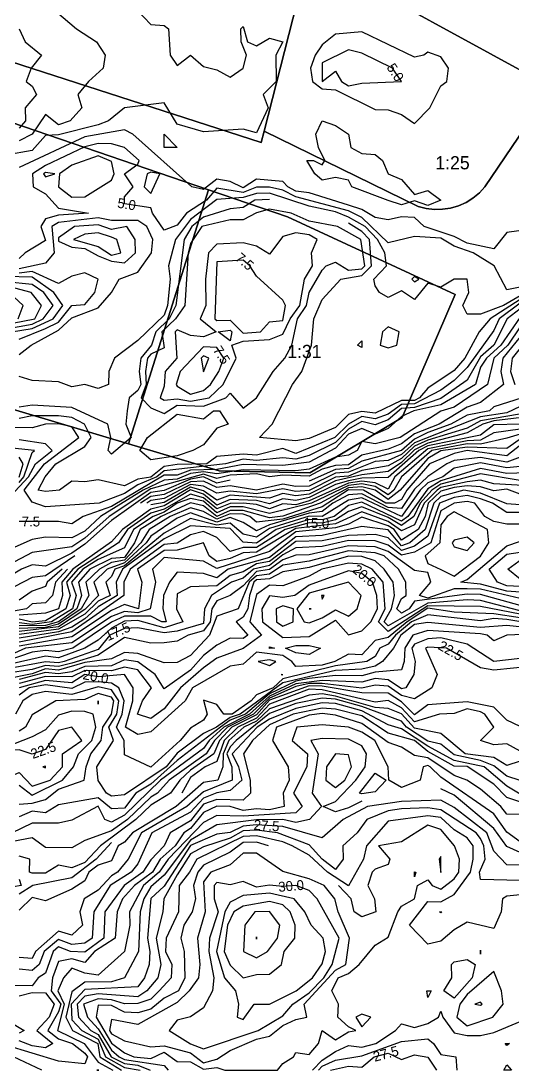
# Model space of a CAD drawing. Header units: metres. Extents: x 304729 to 308942, y 6403920 to 6405836.
# Drawn here: x 305548.3 to 305622.9, y 6404300 to 6404459.2 of the extents above; entities that cross this region are included whole.
import ezdxf
from ezdxf.enums import TextEntityAlignment as Align

# ---------------------------------------------------------------- set-up
doc = ezdxf.new("R2010")
doc.units = ezdxf.units.M
for name, color, linetype in [('FASTIGHETSGRANSER', 7, 'Continuous'), ('HOJDKURVOR_GRUND', 4, 'Continuous'), ('HOJDKURVOR_STOD', 6, 'Continuous'), ('HOJDKURVOR_TEXT', 2, 'Continuous'), ('LILLEBY_4_8', 5, 'Continuous'), ('TOMTBETECKNINGAR', 3, 'Continuous'), ('TOMTER_1945', 1, 'Continuous')]:
    doc.layers.add(name, color=color, linetype=linetype)

msp = doc.modelspace()

# ---------------------------------------------------------------- linework, layer by layer
at = {"layer": 'FASTIGHETSGRANSER'}
msp.add_lwpolyline([(305510.987, 6404589.282), (305445.572, 6404610.011), (305477.883, 6404521.822), (305482.852, 6404516.777), (305545.142, 6404453.551), (305584.749, 6404440.736), (305585.188, 6404442.458), (305592.017, 6404469.243), (305568.066, 6404482.343), (305521.396, 6404508.195), (305519.965, 6404509.1), (305518.634, 6404510.147), (305517.417, 6404511.324), (305516.326, 6404512.619), (305515.373, 6404514.018), (305514.569, 6404515.508), (305513.92, 6404517.072), (305513.434, 6404518.694), (305513.117, 6404520.357), (305510.987, 6404589.282)], close=True, dxfattribs=at)
at = {"layer": 'HOJDKURVOR_GRUND'}
for points in [[(305546, 6404462.9), (305552, 6404462), (305556.7, 6404458), (305559.73, 6404456), (305561.08, 6404454), (305560.75, 6404452), (305558.55, 6404450), (305556.91, 6404448), (305557.54, 6404446), (305555.73, 6404444), (305554, 6404443.43), (305552, 6404444.98), (305550, 6404442), (305548, 6404440.97)], [(305564.8, 6404462), (305568, 6404458.64), (305570, 6404458.48), (305570.67, 6404458), (305570.9, 6404454), (305572, 6404452.43), (305574, 6404454), (305576, 6404452.29), (305578, 6404451.78), (305580, 6404450.67), (305582, 6404452), (305582.5, 6404454), (305581.69, 6404456), (305581.62, 6404458), (305582, 6404458.32), (305582.67, 6404456), (305584, 6404455.38), (305586, 6404456.56), (305588, 6404456), (305586.94, 6404454), (305587, 6404450), (305585.04, 6404448), (305585.78, 6404446), (305584, 6404442.2), (305582, 6404442.74), (305576, 6404442.38), (305572, 6404443.5), (305570, 6404446.77), (305564, 6404446), (305561.55, 6404444), (305560, 6404443.44), (305554, 6404441.91), (305552, 6404441.8), (305550, 6404439.51), (305546, 6404438.8)], [(305548, 6404458), (305548.92, 6404456), (305551.4, 6404454), (305549.82, 6404452), (305549.09, 6404450), (305550, 6404449.29), (305550.62, 6404448), (305548.91, 6404446), (305548.97, 6404444), (305548, 6404442.92)], [(305608, 6404443.62), (305610.33, 6404446), (305612, 6404449.33), (305612.88, 6404450), (305613.14, 6404452), (305612, 6404453.71), (305610, 6404454.44), (305609.43, 6404454), (305608, 6404453.67), (305600, 6404457.52), (305596, 6404457.17), (305594, 6404455.55), (305592.94, 6404454), (305592.19, 6404452), (305592.5, 6404450), (305594, 6404448.9), (305596, 6404448.73), (305602, 6404445.73), (305604, 6404445.71), (305606, 6404445), (305608, 6404443.62)], [(305604, 6404431.95), (305598.5, 6404434), (305598, 6404435), (305596, 6404435.43), (305594, 6404435), (305592.86, 6404436), (305591.67, 6404438), (305592.67, 6404438), (305594, 6404437.33), (305594.4, 6404438), (305593.43, 6404440), (305593, 6404442), (305594, 6404444), (305596, 6404443.33), (305598, 6404442), (305598.33, 6404440), (305600, 6404439.09), (305602, 6404438.91), (305603.11, 6404438), (305604, 6404436), (305606, 6404435.14), (305608, 6404432.86), (305610, 6404433.43), (305612, 6404432), (305610, 6404431.2), (305608, 6404431.86), (305606, 6404431.28), (305604, 6404431.95)], [(305626, 6404427.65), (305622, 6404427.1), (305620, 6404424.6), (305616, 6404425.44), (305614, 6404426.48), (305609.46, 6404428), (305608, 6404429.36), (305606, 6404429.44), (305604, 6404429), (305602, 6404429.36), (305600, 6404430.58), (305598, 6404431.25), (305592, 6404433.09), (305590, 6404433.36), (305588.77, 6404434), (305588, 6404434.81), (305584, 6404435.16), (305582, 6404433.88), (305580, 6404434.82), (305578, 6404435.18), (305576, 6404433.59), (305574.2, 6404434), (305565.26, 6404442), (305564, 6404442.66), (305558, 6404441.58), (305548, 6404436.93)], [(305570, 6404440), (305570, 6404442), (305572, 6404440), (305570, 6404440)], [(305556, 6404432.44), (305558, 6404432.48), (305562, 6404435), (305562.44, 6404436), (305562, 6404437.87), (305560, 6404438.7), (305556, 6404437.31), (305554.14, 6404436), (305554, 6404434), (305556, 6404432.44)], [(305552, 6404435.54), (305553.45, 6404436), (305552, 6404436.18), (305551.73, 6404436), (305552, 6404435.54)], [(305624, 6404417.49), (305621.49, 6404416), (305618, 6404414.69), (305616, 6404414.67), (305615.33, 6404416), (305616.25, 6404418), (305616, 6404420), (305614, 6404420), (305612, 6404418.8), (305610, 6404419.38), (305608, 6404416.93), (305606, 6404418.25), (305604, 6404417.2), (305602.67, 6404418), (305602, 6404419), (305601.83, 6404420), (305603.72, 6404422), (305603.48, 6404424), (305602.4, 6404426), (305600.49, 6404428), (305598, 6404429.43), (305596, 6404430.24), (305592, 6404431.08), (305586, 6404433.03), (305584, 6404433), (305582, 6404432.4), (305578, 6404432.1), (305574, 6404429.06), (305571.75, 6404426), (305570.67, 6404422), (305570.94, 6404420), (305570.54, 6404416), (305570, 6404414.53), (305566, 6404410.71), (305562.5, 6404408), (305561.62, 6404406), (305561.56, 6404404), (305560, 6404403.39), (305558, 6404404), (305556, 6404403.67), (305554, 6404404.42), (305550, 6404404.64), (305548, 6404405.22)], [(305586, 6404432.08), (305583.77, 6404432), (305582, 6404430.85), (305580, 6404430.67), (305576, 6404429.42), (305574.21, 6404428), (305573.03, 6404426), (305571.78, 6404416), (305570.79, 6404414), (305568.76, 6404412), (305568.08, 6404410), (305566.46, 6404408), (305566.22, 6404406), (305566.49, 6404404), (305566, 6404403.13), (305564.72, 6404402), (305564.42, 6404400), (305564.2, 6404398), (305565, 6404396), (305562, 6404393.47), (305561.52, 6404394), (305561.92, 6404396), (305561.45, 6404398), (305556, 6404400.52), (305550, 6404400.86), (305548, 6404400.58)], [(305570, 6404399.6), (305572, 6404400.88), (305576, 6404400.74), (305579.35, 6404402), (305580, 6404402.69), (305582, 6404400.45), (305584, 6404402), (305586.56, 6404406), (305588.33, 6404408), (305589.36, 6404410), (305590.24, 6404414), (305591.59, 6404416), (305592, 6404418), (305594, 6404421.36), (305594.58, 6404422), (305596, 6404422.57), (305598, 6404421.36), (305600, 6404421.56), (305600.45, 6404422), (305599.86, 6404426), (305596.3, 6404428), (305592, 6404428.8), (305589.29, 6404430), (305586, 6404430.61), (305584, 6404430.08), (305582, 6404428.98), (305580, 6404429), (305575.73, 6404428), (305574, 6404425.41), (305573.64, 6404424), (305573.15, 6404416), (305571.72, 6404414), (305569.67, 6404412), (305570, 6404409.57), (305568, 6404408.63), (305567.5, 6404408), (305567.2, 6404406), (305567.3, 6404404), (305566.51, 6404402), (305568, 6404400.48), (305570, 6404399.6)], [(305548, 6404408.56), (305549.84, 6404410), (305554, 6404412.26), (305556, 6404414.15), (305560, 6404415.65), (305562, 6404418), (305563.2, 6404420), (305566, 6404421.07), (305568.11, 6404424), (305568.29, 6404426), (305567.4, 6404428), (305566, 6404428.91), (305562, 6404428.91), (305560, 6404429.29), (305554, 6404428.58), (305552.98, 6404428), (305553.31, 6404424), (305552, 6404422.45), (305548, 6404421.59)], [(305624, 6404416.91), (305619.45, 6404414), (305617.78, 6404412), (305615.62, 6404408), (305614, 6404406.14), (305610, 6404403.44), (305608.76, 6404402), (305608, 6404401.59), (305606, 6404401.59), (305602, 6404399.68), (305600, 6404399.91), (305598, 6404399.44), (305596, 6404397.49), (305592, 6404395.83), (305590, 6404395.47), (305584.5, 6404396), (305586.4, 6404398), (305589.48, 6404404), (305590.9, 6404406), (305592.35, 6404410), (305592.7, 6404414), (305594, 6404416.91), (305596.8, 6404420), (305600, 6404420.56), (305601.48, 6404422), (305601.16, 6404426), (305600, 6404427.25), (305598, 6404428.5)], [(305560, 6404423.52), (305562, 6404422.75), (305564, 6404422.5), (305565.68, 6404424), (305565.59, 6404426), (305564.33, 6404428), (305562, 6404427.52), (305560, 6404428.22), (305556.4, 6404428), (305554, 6404426.29), (305554, 6404425.78), (305556, 6404424.84), (305558, 6404424.66), (305560, 6404423.52)], [(305562, 6404423.64), (305563.43, 6404424), (305562.82, 6404426), (305562, 6404426.37), (305560, 6404427.02), (305558, 6404426.85), (305556.25, 6404426), (305560, 6404424.96), (305562, 6404423.64)], [(305570, 6404401.65), (305572, 6404401.83), (305574, 6404401.47), (305576.85, 6404402), (305578.96, 6404404), (305580.92, 6404408), (305580.28, 6404410), (305582, 6404410.6), (305586, 6404410.83), (305588, 6404411.63), (305589.11, 6404414), (305590.61, 6404416), (305591.3, 6404420), (305592.49, 6404422), (305592.36, 6404424), (305593.2, 6404426), (305592, 6404426.71), (305590, 6404427.05), (305588, 6404426.45), (305586, 6404423.79), (305584, 6404425), (305582, 6404425.51), (305578, 6404425.31), (305576.74, 6404424), (305576.27, 6404420), (305576.32, 6404416), (305575.47, 6404414), (305577.92, 6404412), (305576, 6404411.24), (305574, 6404411.45), (305572, 6404412.29), (305571.68, 6404412), (305571.95, 6404408), (305570.17, 6404406), (305570, 6404403.78), (305569.38, 6404402), (305570, 6404401.65)], [(305548, 6404410.9), (305552, 6404412.5), (305554, 6404413.45), (305556, 6404416), (305558, 6404416.18), (305559.51, 6404418), (305560, 6404420), (305558, 6404420.96), (305556, 6404420.47), (305554, 6404419.33), (305550, 6404421.18), (305548, 6404420.9)], [(305544, 6404412.11), (305550, 6404413.16), (305551.68, 6404414), (305553.17, 6404416), (305551.77, 6404418), (305550, 6404419.19), (305546, 6404419.6)], [(305546.87, 6404412), (305550, 6404412.51), (305553.17, 6404414), (305554.65, 6404416), (305553.29, 6404418), (305550, 6404420.31), (305546, 6404420.41)], [(305608, 6404419.6), (305608.67, 6404420), (305608, 6404420.4), (305607.56, 6404420), (305608, 6404419.6)], [(305547.85, 6404414), (305548.62, 6404416), (305546.52, 6404418)], [(305624, 6404416.34), (305620.83, 6404414), (305620, 6404412.21), (305616, 6404406.61), (305614, 6404404.62), (305612, 6404403.18), (305608, 6404401.06), (305606, 6404400.99), (305604, 6404399.54), (305602, 6404398.81), (305600, 6404399.16), (305598, 6404397.98), (305595.9, 6404396), (305590, 6404393.56), (305588, 6404394.33), (305584, 6404393.28), (305582, 6404393.46), (305578, 6404393.1), (305576.46, 6404392), (305572, 6404391.9), (305570, 6404391.57), (305568, 6404389.96), (305566, 6404389.64), (305564, 6404388.65), (305560, 6404389.55), (305558, 6404389.23), (305556, 6404389.36), (305554.11, 6404388), (305552, 6404387.77), (305550.89, 6404388), (305551.97, 6404390), (305553.6, 6404392), (305558, 6404394.59), (305558.94, 6404396), (305557.91, 6404398), (305556, 6404398.99), (305554, 6404399.25), (305550, 6404399.25), (305548, 6404398.85)], [(305624, 6404415.49), (305622.03, 6404414), (305620, 6404410), (305618, 6404408.22), (305616, 6404404.69), (305612, 6404401.9), (305608, 6404400.54), (305606, 6404400.4), (305604, 6404398.67), (305602, 6404397.89), (305600, 6404398.41), (305598, 6404397.23), (305596, 6404395.21), (305592, 6404393.24), (305590, 6404392.68), (305588, 6404392.89), (305584, 6404392.49), (305582, 6404392.67), (305579.3, 6404392), (305570, 6404390.91), (305568.89, 6404390), (305566, 6404388.81), (305564, 6404387.48), (305560.14, 6404386), (305552, 6404385.47), (305550, 6404386.16), (305548.76, 6404388), (305551.84, 6404392), (305557.07, 6404396), (305556, 6404397.58), (305554, 6404398.07), (305552, 6404398), (305550, 6404397.42), (305546, 6404397.47)], [(305624, 6404412.79), (305622.15, 6404410), (305620.03, 6404408), (305619.07, 6404404), (305614, 6404400.56), (305612, 6404399.96), (305605.79, 6404396), (305602, 6404395.03), (305600, 6404395.38), (305599.29, 6404394), (305598, 6404393.3), (305596, 6404393), (305592, 6404391.18), (305590, 6404390.91), (305582, 6404391.07), (305578, 6404390.44), (305576, 6404390.78), (305574, 6404390.52), (305572, 6404389.64), (305570, 6404389.5), (305566.84, 6404388), (305560.35, 6404384), (305558, 6404381.77), (305556, 6404380.74), (305552, 6404380.84), (305550, 6404380.5), (305546, 6404378.72)], [(305604, 6404409.56), (305605.33, 6404410), (305605.67, 6404412), (305604, 6404412.77), (305603.12, 6404412), (305602.8, 6404410), (305604, 6404409.56)], [(305624, 6404411.23), (305621.38, 6404408), (305621.11, 6404406), (305621.47, 6404404), (305618, 6404401.29), (305616, 6404400.58), (305611.73, 6404398), (305608, 6404396.52), (305606, 6404395.03), (305604, 6404394.21), (305600, 6404393.29), (305598, 6404391.85), (305596, 6404391.73), (305594, 6404391.19), (305592, 6404390.13), (305588, 6404390.25), (305586, 6404389.99), (305584, 6404390.47), (305580, 6404390.27), (305578, 6404389.75), (305576, 6404390.41), (305568, 6404388.18), (305561.68, 6404384), (305558, 6404380.7), (305556, 6404379.41), (305550, 6404378.52), (305542, 6404374.35)], [(305580, 6404410.62), (305578.2, 6404412), (305580, 6404412.27), (305580.26, 6404412), (305580, 6404410.62)], [(305600, 6404409.62), (305599.33, 6404410), (305600, 6404410.62), (305600, 6404409.62)], [(305624, 6404409.51), (305622.81, 6404408), (305622.54, 6404406), (305623.19, 6404404)], [(305576, 6404405.92), (305576.79, 6404408), (305576, 6404408.36), (305575.64, 6404408), (305576, 6404405.92)], [(305624.31, 6404402), (305620, 6404400.61), (305619.39, 6404400), (305616, 6404399.36), (305613.52, 6404398), (305610, 6404396.75), (305608, 6404395.72), (305606, 6404394), (305600, 6404392.38), (305598, 6404391.28), (305596, 6404391.13), (305592, 6404389.35)], [(305568, 6404392.59), (305566.32, 6404394), (305567.5, 6404396), (305572, 6404399.53), (305576, 6404398.8), (305577.5, 6404400), (305578.4, 6404400), (305579.71, 6404398), (305578, 6404397.37), (305576, 6404394.86), (305574.36, 6404394), (305572, 6404393.19), (305568, 6404392.59)], [(305624, 6404400.68), (305622, 6404399.73), (305618, 6404399.1), (305608, 6404395.19), (305606, 6404393.4), (305604, 6404392.51), (305602, 6404392.32), (305598, 6404390.7), (305596, 6404390.54), (305592, 6404388.61), (305590, 6404388.52), (305588, 6404388.89), (305584, 6404387.98), (305580, 6404388.66), (305578, 6404388.38), (305576, 6404389.33), (305574, 6404389.23), (305570, 6404387.31), (305568, 6404387.01), (305566.42, 6404386)], [(305626, 6404399.22), (305620, 6404398.49), (305618.36, 6404398), (305616, 6404396.69), (305610, 6404395.14), (305608, 6404394.12), (305606, 6404392.19), (305604, 6404390.82), (305600, 6404390.32), (305596, 6404389.4), (305592, 6404387.39), (305590, 6404387.1), (305588, 6404387.47), (305586, 6404386.79), (305580, 6404387.21), (305578, 6404386.48), (305576, 6404387.9), (305574, 6404388.44), (305570, 6404386.09), (305568, 6404385.77)], [(305624, 6404397.99), (305620, 6404397.9), (305618, 6404396.31), (305610, 6404394.7), (305608.66, 6404394), (305604, 6404389.93), (305600, 6404389.78), (305598, 6404389.39), (305596, 6404388.85), (305592, 6404386.88), (305590, 6404386.41), (305588, 6404386.69), (305586, 6404385.91), (305584, 6404386.4), (305580, 6404386.57), (305578, 6404385.69), (305576, 6404387.37), (305574, 6404388.04), (305570, 6404385.59), (305568, 6404385.12), (305563.67, 6404382), (305562, 6404380.14), (305556.18, 6404376), (305554.47, 6404374), (305554.61, 6404372), (305554, 6404370), (305552, 6404369.32), (305548, 6404369.04)], [(305624, 6404397.24), (305620, 6404396.68), (305618, 6404395.55), (305616, 6404395.49), (305610, 6404394.26), (305605.02, 6404390), (305604, 6404388.14), (305602, 6404389.11), (305600, 6404389.35), (305598, 6404389.04), (305592, 6404386.37), (305590, 6404385.78), (305588, 6404385.89), (305586, 6404385.16), (305584, 6404385.82), (305582, 6404386.02), (305580, 6404385.95), (305578, 6404385.13), (305576, 6404386.83), (305574, 6404387.4), (305570, 6404385.12), (305568, 6404384.47), (305564.47, 6404382), (305563.06, 6404380), (305556.91, 6404376), (305555.21, 6404374), (305555.75, 6404372), (305555.09, 6404370), (305552, 6404368.14), (305550, 6404367.93), (305548, 6404368.42)], [(305624, 6404396.49), (305622, 6404395.87), (305618, 6404394.98), (305616, 6404394.99), (305610.62, 6404394), (305606, 6404390), (305604.86, 6404388), (305604, 6404387.3), (305602, 6404388.56), (305600, 6404388.92), (305598, 6404388.7), (305592.36, 6404386), (305586, 6404384.42), (305582, 6404385.47), (305580, 6404385.44), (305578, 6404384.56), (305576, 6404386.29), (305574, 6404386.74), (305572, 6404386.02), (305570, 6404384.65), (305568.34, 6404384), (305565.35, 6404382), (305564, 6404379.22), (305560, 6404377.47), (305557.65, 6404376), (305555.94, 6404374), (305556.65, 6404372), (305556.11, 6404370), (305552.92, 6404368), (305550, 6404367.61), (305548, 6404367.85)], [(305626, 6404396.34), (305622, 6404393.2), (305616, 6404393.98), (305614, 6404393.56), (305610.29, 6404392), (305606.82, 6404388), (305606, 6404386.58), (305604.93, 6404386), (305603.66, 6404386), (305600.25, 6404388), (305598, 6404388.01), (305594, 6404385.46), (305588, 6404383.59), (305584, 6404383.13), (305583.03, 6404384), (305582, 6404384.36), (305580, 6404384.41), (305578, 6404383.56), (305576, 6404384.73), (305574, 6404385.32), (305570.93, 6404384), (305567.75, 6404382), (305566.46, 6404380), (305564, 6404377.35), (305562, 6404376.99), (305560.19, 6404376), (305558.12, 6404374), (305558.57, 6404372), (305557.43, 6404370), (305554, 6404367.64), (305552, 6404367.14), (305548, 6404366.97)], [(305548, 6404389.17), (305548.72, 6404390), (305550, 6404393.72), (305550.36, 6404394), (305546, 6404394.47)], [(305624, 6404393), (305622, 6404392.22), (305618, 6404392.94), (305614, 6404392.51), (305612.91, 6404392), (305610, 6404390.07), (305608, 6404388.14), (305606, 6404385.18), (305604, 6404385.36), (305600, 6404387.45), (305598, 6404387.26), (305595.61, 6404386), (305594, 6404384.74), (305592, 6404384.48), (305586, 6404382.72), (305584, 6404381.79), (305582, 6404383.08), (305580, 6404383.83), (305578, 6404383.12), (305574, 6404384.55), (305572, 6404383.72), (305568, 6404381.02), (305567.29, 6404380), (305564, 6404376.94), (305561.35, 6404376), (305559.36, 6404374), (305560.07, 6404372), (305558, 6404369.9), (305554, 6404367.26), (305548, 6404366.53)], [(305548, 6404389.98), (305548.62, 6404392), (305548, 6404392.99)], [(305626, 6404391.79), (305622, 6404391.36), (305618, 6404392.13), (305614, 6404391.31), (305612.31, 6404390), (305610, 6404389.11), (305608.85, 6404388), (305606, 6404383.99), (305600, 6404386.81), (305598, 6404386.49), (305594, 6404384.01), (305592, 6404384.02), (305586, 6404382.19), (305584, 6404380.84), (305582, 6404381.3), (305580, 6404382.99), (305578, 6404382.68), (305574, 6404383.69), (305570, 6404381.48), (305564, 6404376.52), (305562.52, 6404376), (305562, 6404374.87), (305561.17, 6404374), (305561.82, 6404372), (305560, 6404371.12), (305558, 6404369.17), (305554, 6404366.89), (305548, 6404366.09)], [(305628, 6404390.73), (305622, 6404390.53), (305618, 6404391.29), (305612, 6404389.4), (305610, 6404388.19), (305606.96, 6404384), (305606, 6404383.3), (305600, 6404386.17), (305598, 6404385.66), (305595.81, 6404384), (305594, 6404383.49), (305592, 6404383.52), (305586.98, 6404382), (305584, 6404379.92), (305582, 6404380.1), (305580, 6404382.15), (305574, 6404382.56), (305570, 6404380.61), (305563.69, 6404376), (305562.75, 6404374), (305562.9, 6404372), (305560, 6404370.27), (305558, 6404368.45), (305556, 6404367.2), (305554, 6404366.51), (305548, 6404365.52)], [(305580, 6404389.52), (305578, 6404389.07), (305576, 6404390.03), (305574, 6404389.63), (305570, 6404387.93), (305568, 6404387.63), (305562, 6404383.38), (305558, 6404379.79), (305556, 6404378.4), (305552, 6404376.44), (305550, 6404376.64), (305548.38, 6404376), (305542, 6404372.18)], [(305624, 6404387.36), (305622, 6404388.14), (305620, 6404387.86), (305618, 6404388.49), (305616, 6404388.65), (305614, 6404388.37), (305612, 6404387.81), (305610.05, 6404386), (305609.62, 6404384), (305608.56, 6404382), (305606, 6404380.42), (305604.92, 6404382), (305604, 6404382.59), (305600, 6404383.89), (305598, 6404382.84), (305596, 6404382.28), (305590, 6404381.64), (305586, 6404378.69), (305578, 6404376.12), (305576, 6404377.2), (305570, 6404377.78), (305568.26, 6404376), (305568.69, 6404374), (305567.89, 6404370), (305566, 6404369.38), (305564, 6404369.58), (305562, 6404368.83), (305556, 6404364.82), (305549, 6404364), (305544.49, 6404362)], [(305628, 6404388.47), (305620, 6404388.93), (305618, 6404389.51), (305616, 6404389.23), (305612, 6404388.39), (305611.41, 6404388), (305609.44, 6404386), (305608, 6404382.7), (305606, 6404381.83), (305604, 6404383.21), (305600, 6404384.69), (305596, 6404382.88), (305590, 6404382.19), (305584, 6404378.6), (305582, 6404378.45), (305580, 6404377.59), (305578, 6404377.14), (305576.86, 6404378), (305576, 6404380), (305572, 6404378.87), (305570, 6404378.83), (305565.98, 6404376), (305566.6, 6404374), (305566.11, 6404370), (305564, 6404370.66), (305562, 6404369.72), (305556, 6404365.73), (305548, 6404364.32)], [(305624, 6404385.76), (305622, 6404385.89), (305618, 6404387.55), (305615.45, 6404388), (305612, 6404387.01), (305610.91, 6404386), (305609.63, 6404382), (305607.27, 6404380), (305606, 6404379.52), (305604, 6404381.95), (305600, 6404382.46), (305594, 6404381.1), (305590, 6404380.92), (305586, 6404377.77), (305579.73, 6404376), (305578, 6404374.67), (305576, 6404375.32), (305572, 6404375.54), (305570.8, 6404374), (305569.89, 6404372), (305569.81, 6404370), (305570.33, 6404368), (305569.66, 6404368), (305568, 6404368.84), (305564, 6404368.84), (305562, 6404367.95), (305556.18, 6404364), (305554, 6404363.46), (305552, 6404363.64), (305550, 6404363.39), (305546, 6404362.03)], [(305624, 6404384.59), (305622, 6404384.58), (305619.81, 6404386), (305618, 6404386.68), (305616, 6404387.19), (305614, 6404386.88), (305611.78, 6404386), (305610, 6404381), (305608, 6404379.47), (305606, 6404378.83), (305604, 6404380.73), (305602, 6404381.26), (305598, 6404381.12), (305594, 6404380.3), (305590, 6404380.2), (305586, 6404377.17), (305584, 6404376.81), (305582, 6404375.59), (305580, 6404375.03), (305578, 6404373.46), (305574, 6404373.3), (305572, 6404372.23), (305571.88, 6404370), (305572.86, 6404368), (305570, 6404367.12), (305566, 6404368.2), (305564, 6404368.09), (305562, 6404367.06), (305560, 6404365.23), (305557.96, 6404364), (305554, 6404362.54), (305552, 6404362.78), (305546, 6404361.41)], [(305612, 6404375.93), (305614, 6404374.95), (305618, 6404377.96), (305619.25, 6404380), (305619.08, 6404382), (305614, 6404384.68), (305612.94, 6404384), (305612, 6404382.71), (305611.81, 6404380), (305609.62, 6404378), (305610, 6404376.86), (305612, 6404375.93)], [(305614, 6404379.38), (305616, 6404378.83), (305617.02, 6404380), (305616, 6404380.86), (305614, 6404380.39), (305613.69, 6404380), (305614, 6404379.38)], [(305624, 6404371.57), (305618, 6404372.95), (305616, 6404373), (305614, 6404372.99), (305610, 6404371.62), (305608.75, 6404372), (305610.47, 6404374), (305610, 6404375.5), (305608, 6404375.8), (305604, 6404378.7), (305602, 6404379.37), (305598, 6404379.55), (305592, 6404378.15), (305590, 6404378.13), (305588, 6404377.4), (305586, 6404375.96), (305584, 6404375.63), (305582, 6404373.49), (305580, 6404372), (305578, 6404371.17), (305577.23, 6404370), (305576.98, 6404368), (305576, 6404366.62), (305573.63, 6404366), (305572, 6404365.06), (305570, 6404364.8), (305568, 6404364.77), (305564, 6404365.62), (305560, 6404362.94), (305556, 6404361.72), (305554, 6404361.21), (305552, 6404361.4), (305550, 6404360.78), (305546, 6404360.18)], [(305624, 6404370.48), (305618, 6404372.17), (305616, 6404372.18), (305608, 6404371.14), (305607.18, 6404370), (305606, 6404369.34), (305605.33, 6404370), (305606, 6404371.54), (305606.73, 6404372), (305606.65, 6404374), (305605.57, 6404376), (305603.37, 6404378), (305602, 6404378.47), (305598, 6404378.77), (305592, 6404377.2), (305588, 6404376.62), (305586, 6404375.24), (305584, 6404375), (305582.93, 6404374), (305581.26, 6404370), (305578, 6404368.89), (305576.88, 6404366), (305574, 6404362.91), (305572, 6404361.85), (305570, 6404361.79), (305566, 6404363.22), (305564, 6404363.35), (305562, 6404362.39), (305558, 6404361.82), (305554, 6404360.66), (305552, 6404360.85), (305550, 6404360.1), (305546, 6404359.31)], [(305556.48, 6404378), (305552, 6404375), (305550, 6404374.73), (305546, 6404372.68)], [(305624, 6404369.69), (305618, 6404371.26), (305616, 6404371.34), (305610, 6404370.84), (305604, 6404367.39), (305603.39, 6404368), (305604.5, 6404370), (305604.94, 6404372), (305604.76, 6404374), (305603.41, 6404376), (305602, 6404377.26), (305600, 6404377.91), (305598, 6404377.98), (305592, 6404376.26), (305588, 6404375.57), (305586, 6404374.52), (305584, 6404374.37), (305583.61, 6404374), (305582.95, 6404372), (305582.71, 6404370), (305582, 6404368.72), (305580.96, 6404368), (305582.69, 6404366), (305582, 6404365.46), (305580, 6404365.51), (305578, 6404364.44), (305576, 6404362.88), (305574, 6404360.68), (305570, 6404357.84), (305568.64, 6404360), (305566, 6404361.95), (305564, 6404362.22), (305562, 6404361.35), (305558, 6404361.22), (305556, 6404360.4), (305554, 6404360.1), (305552, 6404360.31), (305548, 6404359.25)], [(305624, 6404373.37), (305622, 6404373.49), (305620.59, 6404374), (305619.31, 6404376), (305622, 6404378.28), (305624, 6404378.58)], [(305624, 6404374.48), (305622.14, 6404376), (305624.94, 6404378)], [(305555.37, 6404376), (305553.54, 6404374), (305553.08, 6404372), (305552, 6404370.88), (305550, 6404370.76), (305549.11, 6404370), (305544, 6404369.09)], [(305624, 6404369.15), (305618, 6404370.32), (305610, 6404370.45), (305604, 6404366.52), (305602.52, 6404368), (305603.54, 6404370), (305603.24, 6404374), (305601.58, 6404376), (305600, 6404376.77), (305598, 6404376.9), (305593.95, 6404376), (305592, 6404374.93), (305588, 6404373.45), (305586, 6404373.56), (305584, 6404372.17), (305583, 6404368), (305584.8, 6404366), (305582, 6404363.95), (305578, 6404362.48), (305576, 6404361.04), (305572.47, 6404358), (305570, 6404354.8), (305568, 6404353.36), (305565.95, 6404354), (305566.75, 6404356), (305568.07, 6404358), (305566, 6404360.7), (305564, 6404361.11), (305562, 6404360.55), (305558, 6404360.61), (305556, 6404359.65), (305552, 6404359.72), (305548, 6404358.63)], [(305592, 6404367.87), (305594, 6404368.59), (305596, 6404369.82), (305598, 6404368.87), (305599.31, 6404370), (305599.9, 6404372), (305598, 6404374.03), (305592, 6404372.36), (305590.15, 6404370), (305591.25, 6404368), (305592, 6404367.87)], [(305594, 6404371.43), (305594.27, 6404372), (305593.89, 6404372), (305594, 6404371.43)], [(305588, 6404367.36), (305589.58, 6404368), (305589.64, 6404370), (305588, 6404370.44), (305587, 6404370), (305587.05, 6404368), (305588, 6404367.36)], [(305592, 6404369.96), (305592.33, 6404370), (305592, 6404369.96)], [(305626, 6404367.7), (305622, 6404368.36), (305620, 6404368.51), (305618, 6404368.16), (305610, 6404369.05), (305607.53, 6404368), (305605.12, 6404366), (305604, 6404364.64), (305602.71, 6404364), (305602, 6404362.76), (305600.78, 6404362), (305596, 6404361.31), (305588, 6404359.35), (305586.55, 6404358), (305584, 6404356.92), (305583.19, 6404356), (305580.34, 6404354), (305579.07, 6404354), (305578, 6404355.45), (305576, 6404356.12), (305576.55, 6404354), (305576, 6404353.08), (305574, 6404351.89), (305572.43, 6404350), (305568, 6404345.97), (305564, 6404347.8), (305563.94, 6404350), (305562.76, 6404352), (305563.66, 6404354), (305563.92, 6404356), (305563.12, 6404358), (305562, 6404358.71), (305560, 6404358.9), (305558, 6404358.87), (305556, 6404357.89), (305552, 6404358.44), (305549.53, 6404358), (305548, 6404356.86)], [(305630, 6404366.61), (305622, 6404367.43), (305618, 6404367.16), (305610, 6404367.9), (305608, 6404367.61), (305605.92, 6404366), (305604.81, 6404364), (305603.15, 6404362), (305602, 6404361.28), (305600, 6404360.82), (305596, 6404360.6), (305588, 6404358.74), (305581.54, 6404354), (305580, 6404353.48), (305577.95, 6404352), (305576, 6404351.04), (305572, 6404348.1), (305570.33, 6404346), (305564, 6404341.76), (305562, 6404341.56), (305561.27, 6404342), (305560, 6404343.91), (305559.8, 6404346), (305562.32, 6404350), (305561.63, 6404352), (305562.85, 6404354), (305563.15, 6404356), (305562, 6404357.69), (305560, 6404358.15), (305556, 6404356.98), (305552, 6404357.41), (305550, 6404356.96), (305548.58, 6404356), (305547.47, 6404354)], [(305628, 6404366.24), (305622, 6404366), (305620, 6404365.1), (305619, 6404366), (305618, 6404366.18), (305610, 6404366.7), (305607.73, 6404366), (305606.53, 6404364), (305606.43, 6404362), (305606, 6404360.7), (305602, 6404360.37), (305600, 6404359.81), (305596, 6404359.88), (305592, 6404359.39), (305590, 6404358.99), (305586, 6404357.07), (305582.37, 6404354), (305580, 6404353.08), (305578.54, 6404352), (305572, 6404346.94), (305568, 6404343.38), (305565.72, 6404342), (305564, 6404339.73), (305562, 6404339.63), (305560, 6404341.28), (305554, 6404340.24), (305552, 6404339), (305550, 6404339.28), (305548, 6404338.4)], [(305624, 6404362.44), (305620, 6404362), (305616, 6404364.64), (305612, 6404365.59), (305610, 6404365.45), (305608, 6404364.61), (305607.6, 6404364), (305608.11, 6404362), (305607.87, 6404360), (305606.69, 6404358), (305606, 6404357.82), (305604, 6404359.22), (305602, 6404359.41), (305600, 6404358.87), (305594, 6404359.1), (305590, 6404358.58), (305586, 6404356.75), (305582.96, 6404354), (305579.08, 6404352), (305576.85, 6404350), (305576, 6404348.8), (305569.48, 6404344), (305564, 6404338.69), (305562, 6404337.61), (305561.03, 6404338), (305560, 6404340.03), (305556, 6404337.91), (305554, 6404337.48), (305550, 6404337.45), (305542, 6404333.62)], [(305586, 6404363.95), (305586, 6404364.22), (305586.75, 6404364), (305586, 6404363.95)], [(305590, 6404363.31), (305588.43, 6404364), (305590, 6404364.41), (305592, 6404364.39), (305593.75, 6404364), (305592, 6404363.03), (305590, 6404363.31)], [(305586, 6404361.4), (305586.96, 6404362), (305586, 6404362.22), (305584.27, 6404362), (305586, 6404361.4)], [(305624, 6404352.11), (305622, 6404353.1), (305620, 6404355.08), (305616, 6404355.89), (305610, 6404355.41), (305608, 6404353.87), (305606, 6404355.87), (305604, 6404357.16), (305600, 6404357.21), (305594, 6404358.24), (305592, 6404358.28), (305586, 6404356.1), (305584, 6404353.88), (305580.29, 6404352), (305578.41, 6404350), (305577.57, 6404348), (305574, 6404345.48), (305572.41, 6404344), (305570.96, 6404342), (305568, 6404340.17), (305565.7, 6404338), (305560.34, 6404334), (305558, 6404331.51), (305556, 6404330.7), (305554, 6404331.08), (305552, 6404329.86), (305550, 6404329.88), (305549.57, 6404330), (305549.64, 6404332), (305548, 6404332.47)], [(305548, 6404340.33), (305550, 6404340.47), (305552, 6404341.04), (305554, 6404342.63), (305557.9, 6404344), (305558.16, 6404346), (305558.89, 6404348), (305560.46, 6404350), (305560.72, 6404352), (305562.03, 6404354), (305562.38, 6404356), (305562, 6404356.56), (305560, 6404357.13), (305558, 6404356.2), (305553.6, 6404356), (305550, 6404353.9), (305548.97, 6404352), (305548, 6404351.44)], [(305624, 6404346.86), (305622, 6404346.19), (305620, 6404347.42), (305615.7, 6404348), (305612, 6404351.08), (305608, 6404351.86), (305606, 6404354.05), (305604, 6404354.85), (305602, 6404355.01), (305596, 6404356.74), (305594, 6404357.06), (305592, 6404356.87), (305586, 6404354.81), (305584, 6404352.92), (305582.08, 6404352), (305579.8, 6404350), (305578.95, 6404348), (305578.91, 6404346), (305578.15, 6404344), (305576, 6404343.61), (305571.82, 6404340), (305565.23, 6404336), (305564, 6404334.56), (305563.05, 6404334), (305562, 6404331.76), (305560, 6404331.06), (305558.58, 6404330), (305558, 6404328.69), (305556, 6404327.42), (305552, 6404325.69), (305550, 6404326.18), (305548, 6404324.27)], [(305624, 6404348.4), (305622, 6404349.5), (305620, 6404349.32), (305618, 6404350), (305620, 6404352), (305618.67, 6404354), (305618, 6404354.34), (305616, 6404354.78), (305614, 6404354.09), (305611.8, 6404354), (305608, 6404352.82), (305606, 6404354.96), (305604, 6404356.07), (305602, 6404355.83), (305594, 6404357.71), (305592, 6404357.78), (305586, 6404355.51), (305584, 6404353.4), (305581.18, 6404352), (305579.1, 6404350), (305578, 6404346.79), (305576.25, 6404346), (305574, 6404344.36), (305572.68, 6404342)], [(305624, 6404343.91), (305622, 6404344.58), (305620, 6404346.18), (305618, 6404346.94), (305614, 6404347.83), (305612, 6404349.45), (305610, 6404349.91), (305606.78, 6404352), (305606, 6404352.91), (305600, 6404355.14), (305596, 6404356.25), (305594, 6404356.41), (305590, 6404355.59), (305586, 6404354.11), (305580.94, 6404350), (305580, 6404349.06), (305579.53, 6404348), (305580.3, 6404346), (305580.35, 6404344), (305576, 6404342.2), (305573.43, 6404340), (305566.58, 6404336), (305564.53, 6404332), (305562.95, 6404330), (305562, 6404329.46), (305560, 6404327.27), (305557.87, 6404326), (305557.2, 6404324), (305557.64, 6404322), (305556, 6404320.44), (305554, 6404321.05), (305550.48, 6404318), (305550, 6404316.91), (305548, 6404317.07)], [(305560, 6404355.5), (305560, 6404356.04), (305560, 6404355.5)], [(305626, 6404340.03), (305622, 6404341.35), (305620, 6404343.35), (305616, 6404346.04), (305614, 6404346.09), (305610, 6404348.33), (305608, 6404350.01), (305604, 6404351.13), (305600, 6404353.73), (305596, 6404354.76), (305594, 6404354.9), (305589.6, 6404354), (305586, 6404352.39), (305583.39, 6404350), (305582.06, 6404348), (305583.08, 6404344), (305583.1, 6404342), (305582, 6404340.97), (305578, 6404341.06), (305576, 6404340.35), (305574, 6404337.8), (305570.91, 6404336), (305570, 6404334), (305568, 6404331.9), (305566.76, 6404330), (305563.95, 6404328), (305561.03, 6404324), (305560.86, 6404320), (305558, 6404317.9), (305555.82, 6404318), (305554, 6404318.69), (305553.16, 6404318), (305552, 6404314.71), (305550.89, 6404314), (305550, 6404312.77), (305546, 6404312.82)], [(305548, 6404343.22), (305550, 6404341.7), (305554.59, 6404344), (305556.27, 6404346), (305557.04, 6404348), (305559.04, 6404350), (305559.63, 6404352), (305559.25, 6404354), (305558, 6404354.38), (305556, 6404354.44), (305554, 6404353.86), (305552, 6404351.64), (305550, 6404350.54), (305546, 6404348.98)], [(305624, 6404338.77), (305622, 6404338.83), (305621.08, 6404340), (305618, 6404342.62), (305615.92, 6404344), (305614, 6404344.71), (305610, 6404347.35), (305608, 6404347.72), (305606, 6404349), (305604, 6404349.69), (305600, 6404352.59), (305596, 6404353.85), (305594, 6404354.11), (305592, 6404353.85), (305587.06, 6404352), (305586.46, 6404350), (305588.8, 6404346), (305588.96, 6404344), (305588.06, 6404342), (305588.2, 6404340), (305586, 6404339.48), (305584, 6404339.65), (305582, 6404339.4), (305580, 6404339.97), (305578, 6404340.04), (305576, 6404339.09), (305574, 6404336.67), (305573.02, 6404336), (305571.67, 6404334), (305569.42, 6404332), (305568.22, 6404330), (305565.53, 6404328), (305563.67, 6404326), (305562.86, 6404324), (305562.56, 6404320), (305559.45, 6404318), (305558, 6404316.29), (305556, 6404316.86), (305554, 6404316.48), (305553.07, 6404314), (305552.89, 6404312), (305554.32, 6404310), (305554, 6404308.82), (305552.38, 6404306), (305554, 6404304.74), (305556.11, 6404304), (305558, 6404302.55), (305558.38, 6404302), (305558, 6404300.92), (305554, 6404301.33), (305546, 6404303.76)], [(305624, 6404334.63), (305622, 6404336.1), (305620, 6404338.87), (305612, 6404344.42), (305610.38, 6404346), (305610, 6404346.22), (305609.31, 6404346), (305608.84, 6404344), (305606, 6404342.87), (305604.12, 6404344), (305604, 6404346), (305601.95, 6404350), (305600, 6404351.24), (305598, 6404352), (305594, 6404352.38), (305590.14, 6404352), (305589.44, 6404350), (305591.75, 6404348), (305591.67, 6404346), (305589.65, 6404342), (305590.96, 6404340), (305590, 6404339.03), (305582, 6404338.53), (305578, 6404338.63), (305576, 6404337.56), (305570.64, 6404332), (305569.24, 6404330), (305566.88, 6404328), (305564.76, 6404324), (305564.81, 6404322), (305564, 6404318), (305560, 6404314.4), (305558, 6404314.68), (305556, 6404315.43), (305554.75, 6404314), (305553.9, 6404312), (305554.85, 6404310), (305553.85, 6404306), (305557.89, 6404304), (305560, 6404301.2), (305562.23, 6404300)], [(305600, 6404340.8), (305598, 6404339.77), (305596, 6404339.19), (305594.11, 6404340), (305596, 6404340.76), (305599.09, 6404344), (305600.5, 6404346), (305600.71, 6404348), (305600, 6404349.19), (305598, 6404350.18), (305594, 6404350.3), (305592.25, 6404350), (305593.35, 6404348), (305592.45, 6404342), (305593.88, 6404340), (305592.08, 6404338), (305590, 6404337.56), (305588, 6404338.02), (305584, 6404337.98), (305578, 6404337.2), (305574, 6404334.88), (305570, 6404329.57), (305568, 6404327.82), (305566.94, 6404326), (305566.39, 6404324), (305566.11, 6404318), (305564, 6404314), (305562, 6404313.4), (305558, 6404313.35), (305556, 6404311.84), (305555.11, 6404308), (305556.11, 6404306), (305559.96, 6404304), (305560.25, 6404302), (305563.53, 6404300)], [(305552, 6404345.87), (305552, 6404346.1), (305551.6, 6404346), (305552, 6404345.87)], [(305600, 6404341.91), (305599.65, 6404342), (305602, 6404345.03), (305603.71, 6404344), (305602, 6404342.2), (305600, 6404341.91)], [(305624, 6404333.03), (305622, 6404333.9), (305620, 6404336.65), (305614, 6404341.69), (305612, 6404342.68)], [(305624, 6404328.74), (305618, 6404328.91), (305617.84, 6404330), (305618.72, 6404332), (305618.53, 6404334), (305618, 6404335.13), (305617.35, 6404336), (305612, 6404339.46), (305610, 6404339.76), (305606, 6404339.63), (305604, 6404339.34), (305600.78, 6404338), (305599.3, 6404336), (305597.1, 6404334), (305597.15, 6404332), (305596, 6404330.42), (305593.97, 6404332), (305592, 6404334.17), (305587.22, 6404336), (305584, 6404336.4), (305582, 6404336.28), (305580, 6404335.17), (305576, 6404333.84), (305574, 6404332.82), (305572, 6404329.6), (305569.96, 6404326), (305569.79, 6404324), (305568.79, 6404320), (305569.52, 6404316), (305569.03, 6404314), (305567.4, 6404312), (305566, 6404311.13), (305560, 6404311.57), (305558, 6404311.22), (305556.8, 6404310), (305557.03, 6404308), (305558.91, 6404306), (305560, 6404305.41), (305561.95, 6404302), (305564, 6404301.01), (305566, 6404300.73), (305567.91, 6404300)], [(305624, 6404326.57), (305622, 6404326.38), (305621.33, 6404326), (305621.12, 6404324), (305620, 6404321.48), (305616, 6404322.43), (305614, 6404321.29), (305612, 6404319.54), (305610, 6404319.09), (305607.21, 6404322), (305610, 6404325.56), (305612, 6404325.54), (305614, 6404326.65), (305616.49, 6404330), (305616.89, 6404332), (305616.9, 6404334), (305616, 6404335.21), (305614, 6404336.46), (305612, 6404338.34), (305610, 6404338.57), (305604, 6404337.75), (305600.71, 6404334), (305600.25, 6404332), (305598, 6404327.93), (305594.77, 6404330), (305592, 6404332.58), (305589.41, 6404334), (305588, 6404334.63), (305584, 6404335.53), (305582, 6404335.44), (305574.95, 6404332), (305573.88, 6404330), (305572.31, 6404328), (305572.17, 6404324), (305570.3, 6404320), (305570.2, 6404318), (305571.16, 6404316), (305571.09, 6404314), (305569.25, 6404312), (305568, 6404310.77), (305566, 6404310.1), (305564, 6404310.05), (305562, 6404310.67), (305560, 6404310.78), (305557.75, 6404310), (305558.39, 6404308), (305560, 6404306.25), (305562, 6404303), (305563.21, 6404302), (305564, 6404301.62), (305570, 6404300.67), (305570.61, 6404300)], [(305587.22, 6404300), (305588, 6404301), (305589.64, 6404302), (305590, 6404302.67), (305592, 6404302.33), (305593.43, 6404304), (305594, 6404306), (305596, 6404304.56), (305598, 6404305.79), (305599.11, 6404306), (305598, 6404306.56), (305596.38, 6404308), (305596.44, 6404310), (305595.47, 6404312), (305596.43, 6404314), (305598, 6404314.62), (305599.57, 6404316), (305602, 6404318.94), (305604, 6404320.17), (305605.46, 6404324), (305606, 6404324.88), (305608, 6404326), (305608.44, 6404328), (305610, 6404328.88), (305610.67, 6404328), (305612, 6404327.42), (305614, 6404329), (305614.69, 6404330), (305614.84, 6404332), (305614.07, 6404334), (305612, 6404336.48), (305610, 6404337.16), (305606, 6404334.62), (305602.55, 6404334), (305604.27, 6404332), (305604, 6404331.2), (305602, 6404330.48), (305601.59, 6404330), (305600.91, 6404328), (305601.93, 6404326), (305602.1, 6404324), (305600, 6404323.24), (305598.84, 6404324), (305598.39, 6404326), (305596.47, 6404328)], [(305562, 6404334.5), (305559.71, 6404332), (305556, 6404329.15), (305550.11, 6404328), (305548, 6404326.68)], [(305585.82, 6404334), (305584, 6404334.58), (305582, 6404334.54), (305580, 6404333.05), (305576, 6404331.09), (305575.14, 6404330), (305574.47, 6404328), (305574.79, 6404326), (305574.27, 6404324), (305572.98, 6404322), (305572.54, 6404320), (305573.07, 6404318), (305573.17, 6404314), (305572.19, 6404312), (305570, 6404310.89), (305568, 6404309.23), (305566, 6404308.66), (305564, 6404308.8), (305562, 6404309.8), (305560, 6404309.85), (305559.69, 6404308), (305562, 6404304.08), (305564, 6404302.61), (305565.41, 6404302), (305568, 6404301.76), (305570, 6404302.69), (305572, 6404301.31), (305574, 6404301.22), (305576, 6404300.12), (305578, 6404300.4), (305579.23, 6404300), (305587.22, 6404300)], [(305576, 6404301.09), (305578, 6404301.63), (305580, 6404302.98), (305584, 6404304.66), (305586, 6404305.12), (305588, 6404306.74), (305590, 6404307.65), (305591.64, 6404308), (305591.27, 6404310), (305596, 6404315.14), (305597.55, 6404316), (305598.12, 6404320), (305596.42, 6404324), (305595.89, 6404326), (305594.3, 6404328), (305592, 6404329.01), (305588, 6404330.14), (305584, 6404332.88), (305582, 6404332.92), (305580, 6404331.11), (305577.07, 6404330), (305576, 6404328.57), (305576.22, 6404324), (305575.08, 6404320), (305575.42, 6404316), (305575.21, 6404314), (305573.78, 6404312), (305572, 6404310.25), (305566, 6404306.92), (305562, 6404307.65), (305561.7, 6404306), (305562, 6404305.47), (305564, 6404304.44), (305568, 6404303.54), (305570, 6404303.65), (305574, 6404302.62), (305576, 6404301.09)], [(305612, 6404329.95), (305612, 6404332.4), (305611.71, 6404332), (305612, 6404329.95)], [(305608, 6404329.33), (305608, 6404330.09), (305608.2, 6404330), (305608, 6404329.33)], [(305548, 6404328.95), (305548.34, 6404328), (305546, 6404327.59)], [(305582, 6404307.69), (305583.67, 6404310), (305586, 6404310), (305590.05, 6404312), (305592.5, 6404314), (305594, 6404316.12), (305594.49, 6404318), (305594.12, 6404320), (305592.3, 6404322), (305591.37, 6404324), (305589.71, 6404326), (305586, 6404326.85), (305582, 6404326.48), (305580, 6404325.47), (305579.2, 6404324), (305577.93, 6404318), (305579.14, 6404314), (305580.85, 6404312), (305581.29, 6404310), (305581.09, 6404308), (305582, 6404307.69)], [(305580, 6404315.9), (305582, 6404314), (305584, 6404314.5), (305586, 6404314.53), (305587.83, 6404316), (305588.2, 6404318), (305589.83, 6404320), (305589.91, 6404322), (305589.15, 6404324), (305588, 6404325.07), (305586, 6404325.58), (305582, 6404324.86), (305580.56, 6404324), (305579.62, 6404322), (305579.09, 6404318), (305580, 6404315.9)], [(305584, 6404317.04), (305585.69, 6404318), (305587.21, 6404320), (305587.58, 6404322), (305586, 6404324.06), (305583.76, 6404324), (305582.26, 6404322), (305582.07, 6404318), (305584, 6404317.04)], [(305612, 6404323.84), (305611.76, 6404324), (305612.16, 6404324), (305612, 6404323.84)], [(305584, 6404319.84), (305584, 6404320.22), (305584, 6404319.84)], [(305618, 6404317.6), (305618, 6404318.17), (305618, 6404317.6)], [(305614, 6404310.89), (305612.46, 6404312), (305613.63, 6404314), (305613.59, 6404316), (305614, 6404316.42), (305616, 6404316.77), (305617.2, 6404316), (305616.73, 6404314), (305614, 6404310.89)], [(305616, 6404306.68), (305619.89, 6404308), (305621.44, 6404310), (305621.18, 6404312), (305620, 6404314.96), (305616, 6404311.46), (305614.85, 6404310), (305614.41, 6404308), (305616, 6404306.68)], [(305551.47, 6404300), (305547.14, 6404302), (305542, 6404303.44), (305540, 6404304.33), (305538, 6404303.89), (305536, 6404304.11), (305534, 6404306.12), (305532, 6404306.97), (305526, 6404305.35), (305524, 6404305.68), (305521.26, 6404308), (305518, 6404308.74), (305516, 6404308.86), (305510, 6404311.05), (305508, 6404311.15), (305506.93, 6404310), (305506, 6404308.14), (305504, 6404308.27), (305500, 6404306.91), (305496, 6404304.64), (305494, 6404304.16), (305492, 6404302.95), (305490, 6404302.72), (305485.77, 6404300)], [(305548, 6404311.26), (305550, 6404311.78), (305552, 6404311.72), (305553.3, 6404310), (305552.59, 6404308), (305550.7, 6404306), (305553.14, 6404304), (305552, 6404303.35), (305550, 6404303.69), (305548, 6404304.45)], [(305610, 6404311), (305609.87, 6404312), (305610.5, 6404312), (305610, 6404311)], [(305618, 6404309.83), (305618.24, 6404310), (305618, 6404310.3), (305617.14, 6404310), (305618, 6404309.83)], [(305592.5, 6404300), (305594, 6404301.51), (305596, 6404302.81), (305598, 6404303.7), (305600, 6404303.49), (305602.1, 6404304), (305605.11, 6404306), (305606, 6404307), (305608, 6404306.45), (305610, 6404307.07), (305611.61, 6404308), (305612, 6404308.92), (305612.27, 6404308), (305614, 6404305.63), (305616, 6404305.22), (305618, 6404305.22), (305620, 6404305.69), (305624, 6404307.38)], [(305600, 6404306.53), (305601.38, 6404308), (305600, 6404308.5), (305599.08, 6404308), (305600, 6404306.53)], [(305593.43, 6404300), (305594, 6404300.58), (305596, 6404301.49), (305600, 6404302.14), (305606, 6404304.35), (305610, 6404304.73), (305610.89, 6404304), (305612, 6404302.33), (305614.25, 6404302), (305614.4, 6404300)], [(305622, 6404303.71), (305621.75, 6404304), (305622.4, 6404304), (305622, 6404303.71)], [(305559.79, 6404300), (305560.09, 6404300), (305559.79, 6404300)], [(305621.53, 6404300), (305622, 6404300.8), (305622.73, 6404300), (305621.53, 6404300)]]:
    msp.add_lwpolyline(points, dxfattribs=at)
at = {"layer": 'HOJDKURVOR_STOD'}
for points in [[(305594, 6404449.98), (305596, 6404451.55), (305596.92, 6404450), (305598, 6404449.35), (305600, 6404449.75), (305606, 6404450), (305604.67, 6404452), (305600, 6404454.3), (305598, 6404454.79), (305594, 6404452.8), (305594, 6404449.98)], [(305624, 6404418.77), (305622, 6404418.4), (305620.1, 6404422), (305616.88, 6404424), (305614, 6404424.99), (305612, 6404426.24), (305608, 6404426.45), (305604, 6404425.52), (305600, 6404429.35), (305598, 6404430.35), (305590, 6404432.51), (305588, 6404433.49), (305586, 6404433.98), (305584, 6404433.94), (305582, 6404433.14), (305578, 6404433.83), (305576.44, 6404432), (305573.38, 6404430), (305572, 6404428.2), (305570, 6404427.43), (305568.22, 6404430), (305568, 6404430.8), (305564, 6404431.43), (305564, 6404432.5), (305565.33, 6404434), (305564, 6404436), (305566, 6404437.43), (305566.24, 6404438), (305564, 6404440), (305562, 6404440.51), (305560, 6404440.6), (305558, 6404440.09), (305552, 6404437.27), (305550.03, 6404436), (305550.16, 6404434), (305552, 6404432.95), (305554, 6404430.76), (305558.52, 6404430), (305554, 6404429.71), (305552, 6404429.16), (305551.28, 6404428), (305552, 6404425.88), (305548.91, 6404424), (305548, 6404423.11)], [(305568, 6404433), (305569.33, 6404436), (305568, 6404436.24), (305567.43, 6404436), (305567, 6404434), (305568, 6404433)], [(305582, 6404411.79), (305584.61, 6404412), (305586, 6404413.52), (305588, 6404413.75), (305588.42, 6404416), (305588, 6404416.83), (305584, 6404420.44), (305583.03, 6404422), (305582, 6404422.88), (305578, 6404422.61), (305577.68, 6404414), (305578, 6404413.72), (305580, 6404413.76), (305582, 6404411.79)], [(305542, 6404412.37), (305550.37, 6404414), (305551.4, 6404416), (305549.82, 6404418), (305542, 6404420.06)], [(305624, 6404414.23), (305621.08, 6404410), (305618.92, 6404408), (305618, 6404406.65), (305617.22, 6404404), (305612, 6404400.94), (305607.89, 6404400), (305606, 6404399.15), (305604, 6404397.35), (305602, 6404396.46), (305600, 6404397.32), (305598, 6404396.48), (305596, 6404394.38), (305592, 6404392.22), (305588, 6404391.72), (305582, 6404391.87), (305578, 6404391.13), (305574, 6404391.01), (305572, 6404390.25), (305570, 6404390.25), (305562, 6404385.5), (305557.73, 6404384), (305556, 6404382.85), (305554, 6404383.21), (305548, 6404383.24)], [(305572, 6404403.78), (305574, 6404402.54), (305576, 6404403.09), (305577.04, 6404404), (305578.33, 6404406), (305579.05, 6404408), (305578, 6404409.62), (305576, 6404409.75), (305572.43, 6404406), (305571.82, 6404404), (305572, 6404403.78)], [(305626, 6404399.85), (305618, 6404398.49), (305616, 6404397.39), (305610, 6404395.58), (305608, 6404394.65), (305606, 6404392.8), (305604, 6404391.68), (305600, 6404390.97), (305598, 6404390.13), (305596, 6404389.95), (305592, 6404387.91), (305590, 6404387.79), (305588, 6404388.21), (305584, 6404387.45), (305580, 6404387.85), (305578, 6404387.54), (305576, 6404388.6), (305574, 6404388.83), (305570, 6404386.7), (305568, 6404386.4), (305567.38, 6404386)], [(305546, 6404386.31), (305549.43, 6404390), (305550.51, 6404392), (305553, 6404394), (305552, 6404395.02), (305548, 6404395.64)], [(305624.35, 6404396), (305622, 6404394.29), (305616, 6404394.49), (305612, 6404393.93), (305610, 6404392.78), (305605.79, 6404388), (305604, 6404386.55), (305602, 6404388), (305600, 6404388.49), (305598, 6404388.36), (305593.66, 6404386), (305588, 6404384.06), (305586, 6404383.77), (305582, 6404384.91), (305580, 6404384.92), (305578, 6404384), (305576, 6404385.6), (305574, 6404386.08), (305569.54, 6404384), (305566.36, 6404382), (305565.49, 6404380), (305564, 6404377.77), (305562, 6404377.62), (305558.76, 6404376), (305557.01, 6404374), (305557.48, 6404372), (305556.77, 6404370), (305553.96, 6404368), (305552, 6404367.44), (305548, 6404367.41)], [(305624, 6404389.46), (305618, 6404390.44), (305612, 6404388.89), (305610.62, 6404388), (305608.85, 6404386), (305607.91, 6404384), (305606, 6404382.61), (305604, 6404383.83), (305600, 6404385.44), (305598, 6404384.73), (305596, 6404383.47), (305594, 6404382.97), (305592, 6404383.03), (305588.37, 6404382), (305584, 6404379.26), (305582, 6404379.26), (305580, 6404378.67), (305578, 6404380.79), (305576, 6404381.72), (305574, 6404381.23), (305572, 6404379.96), (305570, 6404379.73), (305564.84, 6404376), (305563.89, 6404374), (305563.9, 6404372), (305556, 6404366.49), (305548, 6404364.92)], [(305624, 6404382.84), (305622, 6404382.81), (305620, 6404383.22), (305618.65, 6404384), (305617.12, 6404386), (305616, 6404386.26), (305614, 6404386.03), (305612, 6404384.86), (305610.46, 6404380), (305608, 6404378.58), (305606, 6404378.14), (305604, 6404379.63), (305602, 6404380.29), (305598, 6404380.33), (305594, 6404379.45), (305590, 6404379.22), (305588, 6404378.15), (305586, 6404376.57), (305583.54, 6404376), (305582, 6404374.62), (305580.22, 6404374), (305577.18, 6404372), (305576.13, 6404370), (305576, 6404367.77), (305572, 6404366.6), (305570, 6404366.35), (305566, 6404367.07), (305564, 6404367.01), (305561.76, 6404366), (305560, 6404363.82), (305554.84, 6404362), (305554, 6404361.77), (305552, 6404361.95), (305546, 6404360.8)], [(305624, 6404372.51), (305622, 6404372.67), (305618, 6404373.72), (305615, 6404374), (305616, 6404374.43), (305622, 6404379.54), (305626, 6404380.9)], [(305554.55, 6404376), (305552.26, 6404374), (305552, 6404373.39), (305550, 6404372.68), (305548, 6404371.3)], [(305588, 6404365.64), (305592, 6404365.8), (305596, 6404368.28), (305598, 6404366.05), (305600, 6404366.66), (305601.34, 6404368), (305602.39, 6404370), (305602.29, 6404372), (305601.61, 6404374), (305600, 6404375.35), (305598, 6404375.73), (305592, 6404373.55), (305589.86, 6404372), (305588, 6404371.68), (305586, 6404371.94), (305584.81, 6404370), (305584.91, 6404368), (305588, 6404365.64)], [(305624, 6404368.6), (305620, 6404369.24), (305614, 6404369.47), (305610, 6404370.06), (305606.88, 6404368), (305604, 6404365.61), (305602, 6404365.19), (305600, 6404363.01), (305598, 6404363.11), (305595.9, 6404362), (305594, 6404361.41), (305590, 6404361.22), (305589.38, 6404362), (305588, 6404362.89), (305584, 6404363.39), (305582, 6404361.56), (305580, 6404361.29), (305574.33, 6404358), (305573.22, 6404356), (305568, 6404351.31), (305566, 6404350.92), (305564.13, 6404352), (305565.25, 6404356), (305565.29, 6404358), (305564, 6404360), (305560, 6404359.64), (305558, 6404360.01), (305556, 6404358.77), (305552, 6404359.08), (305548, 6404358.01)], [(305626, 6404361.26), (305620, 6404360.65), (305618, 6404361.05), (305612.84, 6404364), (305610, 6404364.16), (305609.68, 6404364), (305611.41, 6404360), (305610.61, 6404358), (305608, 6404356.31), (305606, 6404356.84), (305604, 6404358.24), (305602, 6404358.42), (305600, 6404357.94), (305594, 6404358.67), (305592, 6404358.65), (305590, 6404358.18), (305586, 6404356.42), (305583.55, 6404354), (305579.63, 6404352), (305577.66, 6404350), (305576.36, 6404348), (305570.75, 6404344), (305568.98, 6404342), (305568, 6404341.42), (305564.43, 6404338), (305562, 6404336.31), (305558, 6404334.82), (305556, 6404333.73), (305552, 6404333.77), (305550, 6404335.24), (305546, 6404334.48)], [(305588, 6404359.96), (305587.74, 6404360), (305588, 6404359.96)], [(305624, 6404341.86), (305622, 6404343.05), (305618.57, 6404346), (305614, 6404346.96), (305610, 6404349.12), (305606, 6404351.78), (305604, 6404352.4), (305600, 6404354.49), (305596, 6404355.59), (305594, 6404355.7), (305590, 6404354.87), (305586, 6404353.26), (305584.13, 6404352), (305580.31, 6404348), (305581.31, 6404346), (305581.8, 6404344), (305580, 6404342.41), (305578, 6404342.07), (305576, 6404341.24), (305574, 6404339.12), (305568.16, 6404336), (305566, 6404331.3), (305565.02, 6404330), (305561.81, 6404328), (305559.33, 6404324), (305559.08, 6404320), (305558, 6404319.27), (305556, 6404319.07), (305554, 6404319.8), (305551.81, 6404318), (305551.04, 6404316), (305550, 6404315.09), (305548, 6404315.3)], [(305550, 6404343.07), (305552.7, 6404344), (305554.57, 6404346), (305554.59, 6404348), (305557.5, 6404350), (305556, 6404352), (305554, 6404351.52), (305552, 6404348.65), (305550, 6404347.95), (305548, 6404348.58), (305544, 6404348.33), (305543.5, 6404348), (305542.77, 6404346), (305544, 6404344.64), (305546, 6404344.27), (305548, 6404345.13), (305550, 6404343.07)], [(305596, 6404342.88), (305597.4, 6404344), (305598.41, 6404346), (305598, 6404347.82), (305596, 6404348), (305594.63, 6404346), (305594.53, 6404344), (305596, 6404342.88)], [(305624, 6404331.07), (305622, 6404331.13), (305620, 6404333.19), (305618.94, 6404336), (305614, 6404339.82), (305612, 6404340.93), (305606, 6404340.75), (305600.88, 6404340), (305597.16, 6404338), (305594, 6404335.22), (305588, 6404336.93), (305584, 6404337.19), (305582, 6404337), (305580, 6404336.03), (305578, 6404335.79), (305574, 6404334.08), (305570, 6404327.89), (305568, 6404326.04), (305567.47, 6404320), (305567.86, 6404318), (305567.73, 6404316), (305567.03, 6404314), (305566, 6404312.62), (305558, 6404312.22), (305555.91, 6404310), (305556, 6404307.61), (305557.54, 6404306), (305560, 6404304.7), (305561.1, 6404302), (305564, 6404300.39), (305566.37, 6404300)], [(305574, 6404303.97), (305576, 6404303.2), (305584.25, 6404306), (305588, 6404308.22), (305589.52, 6404310), (305592, 6404311.72), (305594.21, 6404314), (305595.51, 6404316), (305596.55, 6404320), (305593.23, 6404326), (305592, 6404327.26), (305590, 6404328), (305588, 6404327.83), (305586, 6404328.07), (305584, 6404327.75), (305582, 6404328.58), (305580, 6404328.12), (305578, 6404328.46), (305577.6, 6404328), (305577.61, 6404326), (305578.18, 6404324), (305576.87, 6404320), (305576.81, 6404318), (305577.53, 6404314), (305577.33, 6404312), (305576, 6404309.44), (305574, 6404308.07), (305572, 6404307.58), (305570.75, 6404306), (305574, 6404303.97)], [(305546, 6404307.67), (305548.75, 6404306), (305548, 6404305.59)], [(305595.23, 6404300), (305598, 6404300.56), (305600, 6404300.45), (305601.88, 6404302), (305604, 6404302.57), (305606, 6404301.62), (305608, 6404302.32), (305610, 6404301.94), (305611.33, 6404300)]]:
    msp.add_lwpolyline(points, dxfattribs=at)
at = {"layer": 'LILLEBY_4_8'}
msp.add_lwpolyline([(305682.784, 6404419.603), (305692.317, 6404450.639), (305695.515, 6404461.196), (305693.017, 6404463.466), (305622.258, 6404525.46), (305574.392, 6404542.914), (305538.828, 6404586.862), (305510.987, 6404589.282), (305513.117, 6404520.357), (305513.434, 6404518.694), (305513.92, 6404517.072), (305514.569, 6404515.508), (305515.373, 6404514.018), (305516.326, 6404512.619), (305517.417, 6404511.324), (305518.634, 6404510.147), (305519.965, 6404509.1), (305521.396, 6404508.195), (305568.066, 6404482.343), (305592.017, 6404469.243), (305628.885, 6404449.082), (305682.784, 6404419.603)], close=True, dxfattribs=at)
at = {"layer": 'TOMTER_1945'}
for points in [[(305585.188, 6404442.458), (305608.555, 6404431.006), (305609.763, 6404430.709), (305611, 6404430.573), (305612.244, 6404430.601), (305613.473, 6404430.792), (305614.667, 6404431.144), (305615.804, 6404431.649), (305616.864, 6404432.3), (305617.83, 6404433.084), (305618.684, 6404433.989), (305628.885, 6404449.082), (305592.017, 6404469.243), (305585.188, 6404442.458)], [(305471.916, 6404405.777), (305505.059, 6404409.487), (305515.43, 6404409.705), (305564.592, 6404395.035), (305576.753, 6404433.536), (305543.009, 6404445.072), (305528.66, 6404449.04), (305521.327, 6404450.269), (305515.115, 6404450.693), (305465.817, 6404444.809), (305471.916, 6404405.777)], [(305564.592, 6404395.035), (305578.331, 6404390.935), (305592.13, 6404390.591), (305606.121, 6404399.02), (305614.154, 6404417.664), (305588.71, 6404429.447), (305576.753, 6404433.536), (305564.592, 6404395.035)]]:
    msp.add_lwpolyline(points, close=True, dxfattribs=at)
for points in [[(305628.885, 6404449.082), (305618.684, 6404433.989), (305617.83, 6404433.084), (305616.864, 6404432.3), (305615.804, 6404431.649), (305614.667, 6404431.144), (305613.473, 6404430.792), (305612.244, 6404430.601), (305611, 6404430.573), (305609.763, 6404430.709), (305608.555, 6404431.006), (305585.188, 6404442.458), (305584.749, 6404440.736), (305545.142, 6404453.551)], [(305380.455, 6404425.542), (305392.459, 6404430.853), (305408.338, 6404436.284), (305432.006, 6404439.923), (305465.817, 6404444.809), (305515.115, 6404450.693), (305521.327, 6404450.269), (305528.66, 6404449.04), (305543.009, 6404445.072), (305576.753, 6404433.536), (305588.71, 6404429.447), (305614.154, 6404417.664), (305606.121, 6404399.02), (305592.13, 6404390.591), (305578.331, 6404390.935), (305564.592, 6404395.035), (305515.43, 6404409.705), (305505.059, 6404409.487), (305471.916, 6404405.777), (305437.468, 6404400.91), (305407.718, 6404396.208), (305376.365, 6404379.622)]]:
    msp.add_lwpolyline(points, dxfattribs=at)

# ---------------------------------------------------------------- texts
at = {"layer": 'HOJDKURVOR_TEXT'}
for s, rotation, p in [('5.0', 303.62391, (305605.085, 6404451.376)), ('5.0', 351.04944, (305564.326, 6404431.379)), ('7.5', 319.49045, (305582.24, 6404422.675)), ('7.5', 302.94922, (305578.731, 6404408.492)), ('7.5', 359.71352, (305549.796, 6404383.231)), ('15.0', 358.28164, (305593.107, 6404382.997)), ('20.0', 320.01985, (305600.396, 6404375.018)), ('17.5', 24.27027, (305562.962, 6404366.542)), ('22.5', 330.24316, (305613.495, 6404363.625)), ('20.0', 349.51878, (305559.635, 6404359.707)), ('22.5', 19.29005, (305551.675, 6404348.536)), ('27.5', 356.28101, (305585.551, 6404337.089)), ('30.0', 4.85846, (305589.27, 6404327.938)), ('27.5', 15.0491, (305603.643, 6404302.474))]:
    msp.add_text(s, height=1.5, rotation=rotation, dxfattribs=at).set_placement(p, align=Align.MIDDLE_CENTER)
at = {"layer": 'TOMTBETECKNINGAR'}
for s, p in [('1:25', (305611.152, 6404436.664)), ('1:31', (305588.684, 6404408.033))]:
    msp.add_text(s, height=2, dxfattribs=at).set_placement(p)

doc.saveas('drawing.dxf')
